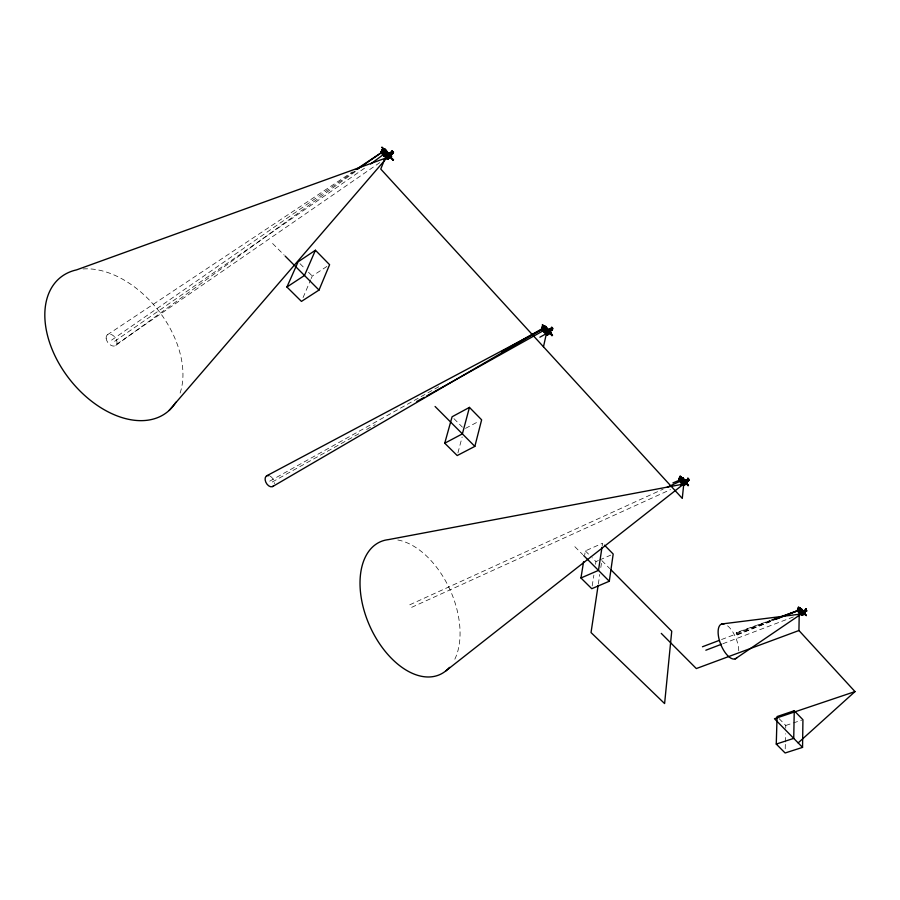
<?xml version="1.0" encoding="UTF-8"?>
<svg xmlns="http://www.w3.org/2000/svg" width="900" height="900" viewBox="0 0 900 900"><rect width="100%" height="100%" fill="white"/><g stroke="black" fill="none" stroke-linecap="round" stroke-linejoin="round"><path stroke-width="0.67" stroke-dasharray="4.5 3.38" d="M785.216 748.856L785.351 743.344M785.385 741.971L785.576 733.714M785.711 728.212L785.779 725.456L779.006 718.526M598.309 584.123L599.771 574.436M600.806 567.517L601.436 563.366M602.19 545.951L602.595 543.24L585.349 550.901L584.685 554.962M592.189 585.979L593.865 575.134M595.53 564.289L595.957 561.577L592.099 557.696M736.369 632.587L737.246 634.894L736.369 632.587L770.355 620.426M457.92 452.891L462.161 436.984M303.064 297.596L310.646 279.832M311.186 278.572L312.277 276.03L327.274 266.209M115.796 345.42L356.332 170.854M111.6 340.121L355.072 170.955M114.638 341.336L364.894 167.963M116.741 344.183L380.081 162.405M107.392 334.8L352.44 171.9M269.719 481.162L441.439 385.256M272.239 482.017L361.71 432.169M366.615 429.435L375.188 424.654M465.514 428.377L479.16 421.144M409.781 604.789L663.188 489.105M411.683 607.331L670.489 489.623M595.957 561.577L598.421 560.498M599.648 559.957L610.729 555.12M737.246 634.894L770.749 621.461M737.482 634.444L770.85 621.259M722.846 643.748L793.474 616.894M721.541 639.529L770.546 620.944M736.133 633.026L770.254 620.629M785.779 725.456L801.607 720.191M272.599 243.484L284.186 255.116M574.841 546.683L582.716 554.591M300.015 263.689L304.729 268.436M308.498 272.239L312.277 276.03M453.96 418.657L462.397 427.151M585.349 550.901L591.131 556.729M601.852 560.599L609.727 568.564M83.093 268.954A85.916 56.16 51.8 0 1 159.255 311.603A85.916 56.16 51.8 0 1 179.347 395.201M397.822 539.989A72.765 44.032 65.8 0 1 449.865 589.421A72.765 44.032 65.8 0 1 453.499 661.714M270.191 476.156A6.154 3.949 59.6 0 1 274.298 483.784M727.571 625.837A18.709 8.213 68.2 0 1 738.709 651.994M106.144 338.321A6.772 4.421 51.6 0 0 114.761 345.96A6.772 4.421 51.6 0 0 113.828 336.082A6.772 4.421 51.6 0 0 106.144 338.321"/><path stroke-width="1.35" d="M805.545 608.895L805.534 610.38L806.636 611.055L805.916 608.76L806.276 611.19L803.025 612.18M806.636 611.055L805.916 608.76M800.179 611.775C798.165 614.036 802.327 614.88 799.099 611.438M800.482 611.663L801.101 612.349L800.696 613.485L799.864 613.485L800.696 613.485M803.329 612.067C803.711 615.589 799.627 608.467 803.824 614.295L805.376 613.192C801.214 614.126 806.085 613.361 804.746 612.754L804.015 610.729L800.933 611.842M548.449 332.28L547.976 334.688L546.829 334.339L546.986 334.89L546.885 334.17L546.773 334.834L548.516 334.103L548.831 332.707L548.201 333.169M805.275 610.268L805.635 610.942L805.399 609.952L802.429 611.505M806.029 610.717L803.329 611.809M801.709 610.796L800.854 610.605M802.755 612.562L801.472 613.058L801.911 612.416M800.989 611.966L802.496 613.102L799.852 610.909L801.945 613.192L801.9 611.404M802.08 615.015L801.506 614.981L802.586 615.094L802.508 612.416M803.014 613.136L803.048 611.044M801.461 611.314L801.551 615.195L803.194 614.734L803.273 610.852L802.17 610.178M803.408 611.685L802.283 610.301M804.836 613.316C803.756 614.216 805.781 613.8 803.498 613.226L803.711 610.841L804.6 611.82M802.159 610.751L803.689 612.439L804.071 611.989M803.992 612.326L804.015 610.729M802.553 747.383L802.935 719.752L794.25 710.752L777.071 716.558L776.261 744.075L785.115 752.985L802.553 747.383L774.461 718.729L855 691.594L798.941 630.518L799.268 611.212L801.034 613.192L799.369 611.606L799.459 607.759L800.1 608.153L799.155 607.837M804.454 611.663L804.746 612.754M800.134 610.504L800.111 612.067L799.065 612.461L797.839 611.314L798.019 608.13L799.605 608.344M800.921 611.089L800.168 609.986M801.225 610.976L800.021 609.57M800.393 613.609L800.415 612.034M802.462 610.639L801.225 611.1L800.314 609.705M801.281 608.67L802.462 610.245L801.248 609.615L801.281 608.67L798.502 609.93L800.066 610.279L800.01 611.933L799.369 611.393M801.18 614.317L801.495 611.617L803.903 613.924M801.911 612.315L800.426 611.1M801.697 610.92L798.457 606.971M801.877 609.592L801.855 610.864L803.216 612.124M802.069 612.248C801.551 612.506 801.293 615.15 802.069 615.285L802.418 612.967M802.462 610.403C798.21 607.849 807.008 615.206 806.276 615.701M802.586 615.094C802.609 612.574 800.899 613.924 803.498 613.226M802.474 614.936L802.429 613.327M804.836 613.575L802.856 611.19L802.451 612.911L802.53 610.031M802.643 612.731L802.654 611.775M797.501 610.886L797.974 611.438L798.019 608.13L798.739 609.019M798.502 609.93L798.514 609.053L799.459 609.188M798.817 610.279L798.086 608.299M799.065 607.736L798.615 609.165M800.021 611.966L799.695 609.874M800.168 609.727L799.729 607.736L798.548 608.062L799.47 609.075M800.505 613.283L800.471 612.495L803.227 611.471L801.27 609.188M802.226 613.204L802.766 614.835M794.25 710.752L793.732 738.383L776.261 744.075M547.043 334.654L546.457 333.574L547.976 334.688M801.011 613.339L800.899 611.876L800.168 612.36M801.101 612.101L800.471 612.371L805.275 610.526M388.215 157.028L386.955 156.341L386.404 157.714L387.169 159.064L387.281 158.377M683.1 482.636C685.114 482.738 682.616 483.705 683.854 481.309M387.326 158.524L386.595 157.579L387.157 156.206L388.17 157.005L387.484 156.566M551.486 334.856L552.026 334.463M551.475 335.025L552.038 334.463M542.993 328.455L544.174 330.165M545.929 330.784C545.726 331.29 550.08 333.416 544.658 327.701L543.6 329.929L544.523 330.322M544.793 327.206C544.534 323.674 541.507 331.29 546.086 332.618M542.565 329.636L542.194 328.489L542.734 329.625M542.25 327.915L542.104 328.309M683.359 481.838L685.822 484.178L687.398 483.469C687.465 481.376 685.215 484.796 685.429 482.985L685.654 480.42L684.383 480.994L684.54 482.85M685.822 481.624L685.53 481.151M542.689 330.176L543.555 330.514L545.029 329.49C550.609 336.949 540.619 325.069 545.996 329.051L545.456 328.657M545.006 330.649L545.017 332.606L545.512 331.369C545.591 330.075 545.31 331.414 544.59 329.94C545.794 332.032 547.043 329.468 547.155 328.331L545.614 326.329L543.69 327.532M546.255 331.402L545.996 330.806L546.064 331.402M546.03 332.055C546.683 334.305 542.205 327.791 544.05 329.175M546.131 332.494L546.626 330.368M546.998 332.359L547.571 332.809L546.604 332.077M546.761 334.305L546.817 333.979M547.346 330.739L546.739 330.851L549.394 333.754L551.092 332.381L549.135 333.169L548.595 332.572C548.089 325.192 552.757 331.706 552.724 328.365L551.745 327.285L551.126 328.646M547.56 332.674L547.369 333.889M544.196 330.041L543.285 329.355M544.376 326.351L543.645 326.048M544.387 332.336L544.545 331.56L544.714 332.696L545.299 332.303C544.489 329.827 543.139 333.754 545.209 332.291M545.006 332.348L543.983 330.368M544.354 329.85L544.545 330.84L544.061 330.39M544.534 326.554C545.175 323.179 540.754 333.293 544.298 330.3L544.5 328.68M544.714 329.805L544.421 330.334M544.556 332.651L544.14 331.965M687.656 478.384L688.5 479.317C688.523 483.536 686.317 475.875 688.883 479.149C690.12 481.511 683.471 482.175 686.666 481.545M688.748 480.6L688.028 478.215M686.599 480.983L686.689 482.411L685.957 480.285L685.8 481.849M682.875 481.387C681.278 483.154 681.773 476.798 683.73 480.994M687.285 479.767L687.679 480.488L687.386 479.396L684.304 480.791M683.629 482.017C684.495 478.496 686.711 486.281 687.184 482.67M688.185 480.623L685.001 481.95L684.484 484.751L684.146 483.053L681.39 480.364M681.93 480.488L682.403 479.16M685.429 482.985L684.518 483.424L684.506 485.044L684.72 480.409M684.934 480.645L685.215 482.749L683.111 481.478M685.125 481.106L682.729 477.754L680.827 478.733M685.249 481.354L685.586 483.637M683.741 484.897L685.114 484.616L685.192 483.109M685.215 482.749L685.305 481.815M685.361 481.354L685.305 480.69M685.822 484.178L685.89 483.491M686.149 480.769L686.059 481.702L683.854 482.659M686.261 481.376L686.171 482.31L685.789 481.376L688.399 480.51L687.352 479.644L684.607 481.005M681.784 478.226C675.731 471.589 686.205 491.591 680.602 480.949L680.535 476.944L681.896 478.62M681.109 477.236L680.929 481.365L680.85 480.566M681.626 480.544L681.806 478.969L682.673 479.835M682.369 480.285L681.773 479.632L681.952 480.42L667.012 487.361M681.255 482.434C683.145 482.377 680.141 484.706 681.795 481.838M682.054 482.558L681.952 483.233L681.66 482.704M681.671 483.412L683.674 481.219M683.82 479.666L683.033 478.361M682.729 477.754L687.398 483.469M682.357 482.119L682.841 481.511M682.909 481.793L682.65 481.23M682.729 481.343L682.481 482.062M682.774 480.476L681.514 479.261M681.941 479.025L683.044 480.791L682.38 482.895M683.696 485.145L682.954 484.166L683.449 481.118L682.661 480.251L683.854 484.245M683.415 480.184L683.606 479.002M683.28 480.127L682.481 480.488L683.55 479.43L684.101 480.69L682.279 498.409L380.767 169.076L387.202 153.045L384.03 155.779M683.359 483.716L683.123 483.941M684.472 480.983L684.214 479.959M684.54 482.423L684.877 481.343M681.671 480.375L681.278 481.196L681.514 479.565L680.164 479.565L679.894 478.305L681.12 477.326M679.714 480.42L680.783 481.579L679.714 480.42L680.771 479.239M680.636 480.915L681.086 479.104M681.131 478.586L681.379 476.899L681.784 479.464M681.705 480.803L681.626 481.646L681.03 480.836M684.225 482.558L683.572 485.28L683.145 484.076M679.05 479.801C679.928 483.334 678.623 475.785 680.434 477.157M680.209 479.137L678.938 479.351L681.806 478.35L681.491 481.421L680.423 481.905L679.163 480.51L679.477 477.45L680.738 478.834L679.545 477.619M680.164 479.565L679.894 478.305M678.859 480.42L680.164 481.815L681.502 480.724L682.076 481.95M682.965 481.567L682.954 481.669M799.47 613.159L800.1 612.911M800.033 611.887L799.144 610.875L799.357 609.21L798.514 609.053M800.28 613.665L800.089 613.181M798.255 611.1L798.109 610.222L798.57 610.864M797.816 609.795L798.367 609.683M798.143 610.605L798.131 611.359L797.512 610.133M798.986 612L798.266 611.033M800.021 608.918L799.616 607.781L799.133 608.22M798.019 609.66L797.524 609.694M583.582 561.735L580.95 577.98L591.773 588.701L609.289 581.242L613.192 554.04L604.53 545.197M598.106 585.506L591.03 632.554L664.605 703.575L671.738 631.215L610.706 569.554M601.988 547.312L598.477 570.398L580.95 577.98M683.674 484.74L683.505 484.695M383.794 153.484L382.714 152.82L383.411 150.907L385.279 152.797L386.978 151.47L385.627 149.659L385.2 149.175L382.579 151.155L381.544 150.986M383.546 153.709C386.303 150.424 383.377 149.917 384.412 149.535M392.738 160.268L393.536 159.66L393.064 160.099L381.859 147.127L384.772 150.604M381.285 152.021L381.6 153.315M382.072 152.708C380.306 152.404 382.106 153.743 382.072 152.021M387.968 155.362L388.991 153.124L388.688 153.686M388.069 156.746L387.866 157.061M387.99 158.434C388.721 155.16 386.91 157.23 388.271 158.243M384.446 152.741C387.045 147.713 389.767 162.607 384.266 152.843M385.83 155.959L386.303 156.611L383.546 153.18M386.168 154.958L386.921 154.912M382.331 152.179L382.286 153.63L383.647 153.36L386.348 156.465M387.405 155.486C386.348 155.947 385.92 154.969 387.293 154.417L385.223 152.145L384.716 153.743M386.01 155.981L386.156 156.701L386.505 154.856M387.034 155.745L386.527 155.171M383.681 153.99L383.861 153.416M385.661 154.541L385.099 155.925C382.545 156.319 385.099 156.42 385.346 154.755L384.581 153.045M384.131 155.7L384.919 156.386L384.098 155.936M385.808 153.641L383.591 150.446L384.401 148.995L383.434 152.91L382.567 152.831L383.119 153.124L384.379 149.535M550.868 328.669L551.745 327.285M549.36 331.47L552.049 329.974L552.724 328.365M549.832 330.694L549.63 331.594L550.192 330.266M548.854 330.919L551.351 329.411M551.745 329.4L548.347 332.303L546.863 330.311L549.495 333.259M548.595 332.572L549.169 331.256L551.858 329.76M549.45 330.874L549.653 329.974L549.135 331.043M549.394 333.754L548.91 332.404M550.327 330.93L549.877 331.864L550.44 330.548L549.461 329.456L549.551 330.424M547.785 329.794C553.016 334.755 548.516 333.934 550.789 332.044M545.209 329.771L546.491 328.826M545.996 331.324L546.019 330.75M546.514 331.582C548.066 330.199 543.712 327.454 545.648 329.524M543.476 346.793L547.245 329.771M546.615 334.091L547.155 331.594M546.851 333.371L546.975 333.304M547.886 329.332C546.975 333.81 550.519 325.845 544.882 331.2M547.56 331.729L548.359 330.255M547.852 331.751L548.179 330.165L547.886 331.459M548.303 333.214L547.729 332.235M547.391 334.609L547.999 332.077M548.336 330.098L548.842 329.681L549.169 330.75M547.436 334.991L548.055 332.944M548.168 332.438L547.83 334.485L548.584 334.17M544.601 327.949L545.929 326.981M545.501 329.468L546.84 328.511L545.794 329.411L544.342 327.87L545.985 326.745M545.58 329.794L546.3 329.4L545.816 328.455M545.411 330.84L545.591 330.03M545.648 330.581L545.512 331.369L548.033 330.064M546.221 330.559L546.998 330.863M545.996 332.696L546.502 330.435M546.806 328.657L545.546 329.141M547.155 328.331L548.539 329.839M547.459 332.854L547.92 332.449L546.896 331.155M546.986 330.548L546.548 331.076L543.892 327.848L543.217 330.907L541.564 328.849L542.273 329.479M543.071 328.466L544.376 325.777M544.387 330.12L426.668 395.978M541.856 329.299L542.408 326.34L543.488 325.733L542.711 327.094L543.488 328.084L545.614 326.329M547.83 329.782L544.736 332.213M542.711 327.094L541.789 328.545L542.284 327.825M543.409 326.812L543.589 325.991M687.645 485.168L688.264 484.886M680.94 481.185L681.255 481.061M681.008 482.794L684.697 480.634M681.784 483.21L681.199 482.715M392.276 159.21L392.434 159.053M474.851 446.377L481.635 419.827L469.451 407.396L452.093 416.767L444.735 443.205L457.211 455.546L474.851 446.377L435.082 406.485M679.939 479.126L679.433 480.049M382.433 148.354C382.793 147.274 382.68 148.376 384.21 150.188M469.451 407.396L462.386 433.868L444.735 443.205M381.994 149.94L383.186 148.86L381.645 152.19M391.567 152.111C383.647 154.597 392.029 157.567 393.142 152.325L391.984 151.054C390.42 152.561 393.525 154.924 393.525 152.066M386.235 153.709L389.858 157.849L386.752 154.024L388.665 156.195L390.69 154.024M391.331 151.864L392.366 150.784M389.858 157.849L391.455 156.746L391.275 155.891C389.97 157.792 388.249 157.016 389.7 155.239L392.715 153.394M389.374 156.87L388.159 158.648L389.452 156.949L388.935 158.254M391.219 152.629L388.766 154.215L391.219 152.629L391.793 153.27L389.295 154.991M389.734 153.54L390.668 154.564L390.24 155.632L392.4 153.371M389.812 157.23L389.272 156.308M391.838 152.494L389.363 154.676L389.947 153.81M389.588 157.219L391.275 155.891M384.784 155.768L385.178 156.24L384.446 155.768L384.986 154.361M387.697 158.074L387.09 157.196L386.82 158.186M388.395 155.34C389.183 153.596 387.293 155.835 388.98 155.981L391.05 153.619M387.27 159.03L388.327 158.873L387.371 158.726M389.25 154.474L391.241 152.089M388.665 156.195L389.317 155.149L386.527 152.032M389.565 153.709L389.824 154.575L392.13 152.809M387.697 158.794L388.598 157.185L388.327 158.873M387.787 159.244L388.721 156.634M388.159 158.648L388.946 156.15M389.947 155.317L390.6 154.26M383.805 155.768L387.832 152.606M388.114 152.933L387.945 153.36C382.264 157.916 386.786 152.145 385.459 155.059M387.731 155.374L389.824 153.067L391.207 154.597M387.743 152.809L384.784 154.868L384.255 153.911L370.654 163.969M385.897 154.001L385.594 154.755L384.165 154.013L385.223 152.145M385.279 152.797L386.978 151.47M386.539 151.481L385.549 152.696L383.94 150.998L385.627 149.659M383.164 152.764L382.714 154.26L380.925 152.528L382.106 149.614M384.266 151.031L385.695 152.359M380.925 152.528L382.466 150.615L381.926 150.998L382.421 151.549L385.2 149.175M383.456 153.506L384.728 150.705M382.185 149.805L381.082 152.37L381.724 152.651M382.736 150.773L382.849 152.269M382.984 149.906L383.299 149.13L384.053 149.816M382.534 152.482L384.176 149.029M319.016 290.059L329.591 264.701L315.428 250.245L298.125 261.787L286.92 287.021L301.444 301.399L319.016 290.059L285.154 256.084M544.039 326.014L544.219 327.566M543.87 330.199L543.285 329.738M805.489 614.981L805.579 614.925M799.133 608.085L799.616 607.972M315.428 250.245L304.481 275.468L286.92 287.021M385.83 154.575L388.035 153.135M542.183 328.725L543.038 328.579M800.021 611.291L800.606 611.955M543.038 327.983L542.081 327.814L542.295 328.511M683.505 485.156L685.114 484.616M678.994 479.228L679.961 480.161M383.906 153.765L382.714 154.26L381.116 152.719M169.121 410.445L387.011 157.624L76.545 269.887A85.916 56.16 51.8 0 0 67.905 377.055A85.916 56.16 51.8 0 0 175.86 402.255M798.84 607.387C798.919 607.005 801.101 610.324 800.584 608.951M542.599 324.63L544.815 326.779M681.637 478.305L680.681 477.473M387.022 154.643L386.269 154.811M798.154 742.894L855 691.594M803.812 611.438L805.376 613.71M445.691 671.018L683.663 484.031M688.511 485.438L686.655 483.311M390.836 156.836C390.645 157.129 390.375 156.949 393.368 159.705M385.954 154.553L386.752 155.936M800.741 612.742L803.216 611.73M383.287 150.39L381.679 151.672M382.241 151.279L381.229 151.706L382.084 152.134M381.544 152.336L382.061 151.605M357.379 169.346L382.207 152.055M384.165 150.998L385.223 150.097L386.28 151.594M382.106 153.484L382.928 152.561L382.635 154.069M384.356 152.134L383.276 152.888M382.376 153.675L383.434 152.91M385.155 151.639L384.806 152.179M385.886 152.933L386.1 152.246L387.113 153.248M386.629 154.586L388.316 156.487L387.81 156.757M387.608 154.328L386.933 154.35M387.382 156.814L388.012 156.578M384.311 159.491L387.011 157.624M390.049 157.388L391.646 156.285M386.483 154.125L385.864 154.766M735.165 658.913L801.371 613.901L801.956 614.317M355.939 169.571L381.611 152.516M550.215 332.876L552.555 335.228M272.666 486.54L542.947 328.815L543.679 327.262M798.12 610.357C799.594 610.864 796.376 610.447 798.12 610.076M547.864 330.345L548.73 331.493M542.205 324.99L552.409 335.452L551.846 335.767M544.129 325.868L542.993 326.216L544.264 326.396M543.195 327.757L542.52 327.926L543.892 327.848M545.715 329.13L544.005 327.364M679.77 476.561L680.344 476.213L688.095 485.809M681.863 478.159L680.153 476.201M501.548 351.697L542.081 328.748M543.555 330.514L542.329 329.164L542.644 330.064L544.624 328.826M543.049 330.514L544.016 329.839M546.289 329.141L547.076 328.702M416.858 401.434L424.215 397.339M547.808 330.165L550.924 328.421M549.191 329.794L550.856 328.871L551.295 329.659M549.293 330.345L551.498 329.119M546.941 332.606L547.38 332.674M548.347 332.303L548.168 331.582M539.887 337.219L546.683 333.45M549.394 333.236L551.092 332.381M545.558 329.22L546.311 329.017M546.525 330.593L545.918 331.144M548.977 331.459L552.105 329.726M266.85 475.729L542.205 329.344L541.744 328.669M386.764 154.463L384.952 152.235M804.6 614.002L805.534 615.274M806.164 615.375L804.611 613.485M678.712 480.285L679.984 479.902L679.207 480.836M543.184 325.71L544.714 327.262M683.764 479.666L683.269 480.251L684.034 479.902M683.359 481.455L682.504 481.826L683.291 482.692M682.785 480.353L680.04 477.349L681.075 477.034M682.144 481.252L682.492 481.646M680.197 479.261L683.055 478.114M672.919 482.918L678.915 480.42M678.915 479.824L679.837 479.835M679.05 480.6L680.22 480.026M681.739 479.194L682.695 478.755M681.514 479.565L682.627 480.577L681.469 479.824M680.58 480.375L681.649 479.88M682.673 479.452L682.256 483.098M680.029 481.275L681.66 480.274M682.504 480.24L684.079 479.52M684.101 480.69L682.729 481.646M684.686 480.757L682.065 482.085L685.822 480.611L686.498 481.365M687.262 480.026L685.462 480.926M685.373 481.23L687.712 480.24M681.469 483.3L682.11 483.007M685.148 481.736L688.23 480.33M684.146 483.053L681.964 480.15M680.692 484.988L683.482 483.66M683.809 483.412L684.653 483.514L684.124 483.75M682.954 484.166L388.373 539.629A72.765 44.032 65.8 0 0 371.104 628.909A72.765 44.032 65.8 0 0 449.494 667.361M687.442 482.963L685.867 483.75L682.043 479.509M683.291 485.021L683.955 484.965M384.559 153.697L384.784 154.53M383.895 149.197L384.266 149.659L383.332 149.018M775.98 619.234L797.873 610.639M800.921 610.83L802.159 610.357M800.663 612.45L801.686 611.933L803.317 613.024M382.05 151.222L382.027 151.808M797.546 609.941L798.817 609.84M705.836 650.216L721.53 644.242M797.636 610.425L798.413 610.425L773.145 619.954M798.592 610.043L801.562 608.985M702.461 646.762L718.999 640.496M800.314 609.964L801.248 609.615M798.57 611.347L799.009 610.852L797.839 611.314L799.065 612.461M798.964 611.685L799.673 611.426M798.502 611.179L799.459 611.865M800.303 611.696L799.571 611.887M802.901 610.988L805.905 610.234M799.875 612.742L800.471 612.248M806.029 610.976L804.004 612.101M806.22 610.92L803.891 611.303L804.555 612.551L803.7 612.315M799.875 613.597L800.505 613.35M803.857 611.01L802.856 611.449M803.227 611.595L805.646 610.684M803.104 611.91L806.276 610.931L805.399 609.952M801.788 613.676L801.956 614.092M798.356 615.038L801.394 613.991L721.867 623.959M797.58 610.695L771.559 620.145M798.941 630.518L696.33 668.554L661.275 633.386M680.4 477.248L680.04 477.349M388.845 153.382L388.935 154.699L389.509 153.281L390.285 154.474M551.52 335.048L550.192 333.315M683.291 483.446L683.899 483.806M683.269 483.66L683.876 484.031M547.189 333.214L546.649 333.473L547.38 333.675M546.694 333.259L547.425 333.461M387.585 157.376L386.921 157.59L387.776 157.871M387 157.388L387.855 157.68M800.111 613.755L800.595 612.956M679.185 479.16L678.994 479.689M542.115 330.03L541.586 329.377M384.705 155.126L384.446 155.768M583.706 555.57L609.289 581.242M801.697 610.538L802.271 611.168M382.579 150.896L383.074 151.436L383.479 150.446L382.781 149.839M543.589 328.343L543.173 327.881L542.914 329.175M681.379 480.656L682.076 481.433M381.938 153.191L381.589 152.19L383.029 153.787M549.146 329.625L550.148 330.514M685.654 480.42L686.576 481.241M803.903 611.044L804.566 611.595M684.585 479.779L685.44 480.724M389.531 154.249L390.262 155.093M390.555 155.419L391.185 156.116M549.236 330.593L549.945 331.414M550.192 331.684L550.733 332.28M386.921 151.605L388.418 153.259M385.009 149.625L391.455 156.746M545.512 326.824L550.991 332.865M387.652 153.045L390.78 156.566M545.569 327.409L546.536 328.478M546.761 328.871L548.865 331.223M683.73 480.049L685.496 481.995M390.656 157.297L392.456 159.289M799.425 608.299L800.798 609.784M543.251 326.79L543.825 327.285L542.947 330.829L541.665 329.411L542.408 326.34L543.364 327.499M800.01 609.829L801.225 611.1M546.255 330.435L546.761 331.009M382.241 150.221L382.973 151.166M384.896 152.955L386.955 155.239M387.124 155.678L388.035 156.679M544.804 329.625L547.639 332.606M391.984 151.054L393.142 152.325M391.95 151.852L393.098 153.135M551.498 328.433L552.488 329.524M687.926 479.407L688.77 480.341M805.905 609.975L806.648 610.796M391.849 152.078L393.007 153.36M551.452 328.68L552.431 329.76M382.736 153.034L382.207 151.763M681.266 477.338L681.097 478.519M541.834 328.68L542.261 328.185M681.795 483.075L681.548 482.501M384.75 155.947L384.165 155.812M273.454 485.944A6.154 3.949 59.6 0 1 265.781 482.13A6.154 3.949 59.6 0 1 268.988 475.639M736.954 657.641A18.709 8.213 68.2 0 1 720.551 643.86A18.709 8.213 68.2 0 1 724.14 623.981"/></g></svg>
